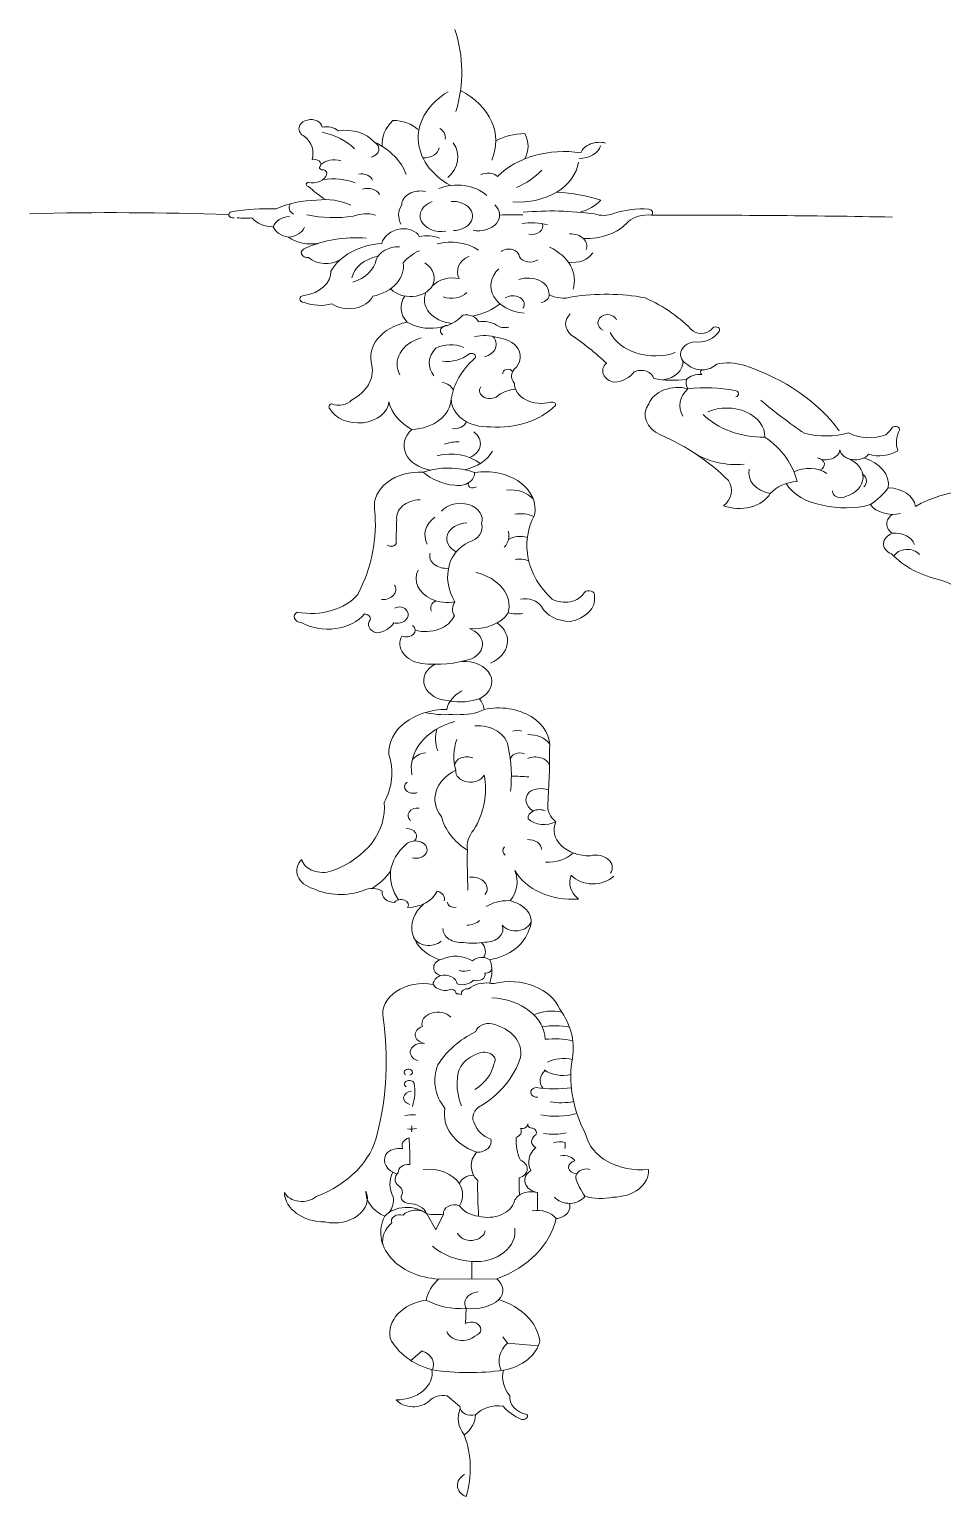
# Model space of a CAD drawing. Header units: centimetres. Extents: x 2280 to 32242, y -4577 to 2534.
# Drawn here: x 24832.15 to 24851.68, y -2764.16 to -2732.8 of the extents above; entities that cross this region are included whole.
import ezdxf

# ---------------------------------------------------------------- set-up
doc = ezdxf.new("R2010")
doc.units = ezdxf.units.CM
doc.layers.get('0').update_dxf_attribs({"lineweight": 15})
doc.layers.add('dim', color=40, linetype='Continuous', lineweight=0)

# ---------------------------------------------------------------- blocks, each defined once
blk = doc.blocks.new('OBJE_other_131')
for p, q in [((-0.3909757623622894, 0.0922910707930704), (-0.3909757623622894, 0.0980082007929182)), ((-0.4173928270496316, 0.0910944936980306), (-0.4152206046185596, 0.0859494231826405)), ((-0.4152206046185596, 0.0859494231826405), (-0.4133701407960224, 0.0910141112661401)), ((-0.4066120585945479, 0.0757396645837557), (-0.4065839132644041, 0.070136527841968)), ((-0.4145307746316175, 0.070096609659162), (-0.4006304189358669, 0.0701664330666925)), ((-0.4079431029536133, 0.0606836112431329), (-0.408135134632115, 0.0557895034544911)), ((-0.3980740052119918, 0.0494817505108026), (-0.3991578775505405, 0.0515646296038579)), ((-0.390688565008666, 0.0486925089995455), (-0.3980740052119918, 0.0494817505108026)), ((-0.4184184885862107, 0.046982236111682), (-0.4211201524069836, 0.0438226140391931)), ((-0.4124459323713772, 0.0324651391691252), (-0.4093964539646843, 0.0290521948039479))]:
    blk.add_line(p, q)
for centre, radius, start, end in [((-0.4686017459285958, 0.4589290456870482), 0.0590193457997535, 347.6260401812367, 13.55005843288656), ((-0.4009021245583087, 0.4377838367287116), 0.0190532796227415, 128.770942383173, 233.6523905117994), ((-0.4212859102228252, 0.4368308481073974), 0.0198722742071773, 341.9336839433827, 54.94205210616646), ((-0.4455255815744771, 0.4406380500933419), 0.0029378151699398, 107.922871895661, 237.3623363352104), ((-0.4455299216419208, 0.4409918509567766), 0.002601957381356, 4.353310866231567, 110.2300730653087), ((-0.4161910273423614, 0.4357947957197689), 0.0123968195551339, 142.6019473497031, 183.7450136298011), ((-0.4258020709741731, 0.436133765340373), 0.0071941432910706, 36.50112739184878, 91.89126541060456), ((-0.4420129897781929, 0.4372060731468411), 0.0040887061533051, 43.58527575997554, 103.0391579465255), ((-0.4470572885557439, 0.425217654887858), 0.0149035052189518, 37.07906015041706, 73.94458204633791), ((-0.4374005833233932, 0.4319224115421438), 0.008268999248381, 32.27447583957798, 101.5154341185925), ((-0.4172436269045875, 0.4379511537857688), 0.0037701909964272, 351.6739988280875, 49.10777823477897), ((-0.3942531097797494, 0.4273173873242256), 0.0119071017484468, 91.24900716644716, 126.96779347779), ((-0.4050694756456005, 0.4350506967531628), 0.0113509200001975, 339.4234475049354, 21.55880530215217), ((-0.4534564297048266, 0.4327183604769396), 0.0083626119459431, 346.5285670802799, 40.63238184099314), ((-0.43218183281614, 0.4341337982984105), 0.002828478560199001, 290.614797070337, 51.19087095942091), ((-0.4398617463844229, 0.4214881059554187), 0.0176030322723535, 14.70241558076995, 57.52123174630224), ((-0.4208412159061489, 0.4315820129829408), 0.0103749398605837, 320.5191676429824, 26.68236579247623), ((-0.3815864947672838, 0.4365641535659062), 0.0053430202311652, 270.7871147926538, 346.8775088232027), ((-0.3766486347094014, 0.4318429924685248), 0.0046097604749496, 71.66211973455019, 164.585373901887), ((-0.4185383583305841, 0.434927965996296), 0.0035844738413019, 265.1977742907006, 354.6119115464957), ((-0.3849820282469305, 0.4135351311779235), 0.0199166177992114, 78.7385079925519, 143.3564783426659), ((-0.4449099029754818, 0.429132735310742), 0.0016889923037428, 338.9755274417768, 104.1887953448377), ((-0.4429060149009285, 0.4280706213778815), 0.0006250586464826, 133.1314451392894, 259.1432968520895), ((-0.440005824962382, 0.4263749683963021), 0.0042358062364722, 68.72259477377422, 139.3783791256863), ((-0.3959695963802905, 0.4315167887882704), 0.0143856643594175, 264.5698070430817, 354.277762656827), ((-0.4451106360242721, 0.4265693949383421), 0.0033421334617017, 250.5074646672067, 348.754965279611), ((-0.4429091609879012, 0.4263150001740878), 0.0011474857747767, 339.7407040459136, 95.73100199762422), ((-0.4404819637827645, 0.4115971792658425), 0.0129058090737254, 64.89478987769253, 99.61318714651111), ((-0.4334743451647571, 0.4234336279756798), 0.0027042427829975, 13.70268735832657, 104.7064856395775), ((-0.4032216037709839, 0.4235160431743933), 0.002955813131066, 40.15333761488981, 125.8533017529893), ((-0.4056269295674092, 0.4377446321610563), 0.0183677268530368, 299.9935014764297, 325.9208810974409), ((-0.4459487120889527, 0.4227212794915191), 0.0007505757747595, 111.6685855939444, 253.7851766411414), ((-0.409881729506409, 0.4528399447094785), 0.0476136258581901, 220.3684765192364, 227.3851995152212), ((-0.4320470612115028, 0.4183687920750579), 0.00309426437085, 21.14500360592231, 112.4891376357319), ((-0.4105999938387109, 0.4134612315098674), 0.0091169553146822, 39.59103954020458, 119.1850823825735), ((-0.4436412512422761, 0.3973336984605804), 0.0202853680856209, 91.58015460946163, 120.2882516149629), ((-0.4421193011697059, 0.4062253566649009), 0.0115746630929292, 58.2197353306106, 100.3591315217183), ((-0.4194003520842342, 0.4162049753053634), 0.0044537476430517, 74.6426365601872, 180.0485384735962), ((-0.4144008907416965, 0.4126523578787043), 0.0050658810186712, 115.503621078064, 282.4991160135903), ((-0.4116699652094251, 0.4126255379753366), 0.0047189162352832, 272.5385817529054, 94.92912211332991), ((-0.3889188065602317, 0.3897951738236549), 0.0306800397494775, 65.73730250775608, 86.10349601149416), ((-0.3853534607966757, 0.4242078963881557), 0.0111022575315723, 291.6546944637488, 324.5284810296888), ((-0.4641389762897801, 0.4129122167553423), 0.0010440473933767, 102.9406683171173, 282.3430819859014), ((-0.4549740855529504, 0.3670591384151696), 0.0478036561120835, 88.67919375209345, 101.3388150165408), ((-0.4481838977558849, 0.4152028459958133), 0.0025758242765937, 151.1474034763347, 233.8493210634824), ((-0.4166788662879441, 0.4128409037363959), 0.0079231028213093, 154.90540685811, 201.3363674048545), ((-0.4055485809336858, 0.4129578368765373), 0.0050880131220589, 256.3481527417014, 39.60210143200887), ((-0.3878893700318373, 0.3600601064182128), 0.0542361812454115, 79.28755504492595, 97.35989326688383), ((-0.3661227393127064, 0.3978133398343268), 0.0172231004824532, 85.72958102131369, 114.4374532275306), ((-0.3651789061024334, 0.4137745458455103), 0.0012604286121497, 321.9397830673452, 74.41373960615907), ((-0.4912061145668609, -0.176937560530756), 0.590423543757865, 87.47385336507708, 92.09911559475401), ((-0.4613998734765707, 0.4247192330724452), 0.0129452702445486, 262.2468451267859, 277.7531548734048), ((-0.4545652713107228, 0.4150309458696412), 0.0059783782067817, 211.6681859897341, 270.5963786053882), ((-0.4502905913670999, 0.4080917108479383), 0.0043207213267813, 95.43070995325749, 167.1465333455016), ((-0.440089625477901, 0.4371942019540542), 0.0251707617205309, 255.2085570062938, 280.6788581143733), ((-0.4323487391401627, 0.4070507161981029), 0.0062224778900123, 68.93998517702346, 119.632840251707), ((-0.3974063351554133, 0.3714808358851691), 0.0415893008880493, 86.5565767309585, 94.21147542583654), ((-0.3926424461175709, 0.4004175901708284), 0.0100584278563976, 68.7355639891608, 104.6914610490467), ((-0.3928217732227479, 0.4093938436274233), 0.0026760806678539, 255.6856530779791, 17.34352395381497), ((-0.3798012224566669, 0.4174174998656033), 0.011995567283151, 266.9888099009366, 327.0387667580511), ((-0.3756797096440494, 0.4182824639687267), 0.0053710244684438, 246.656410832028, 296.9208392977732), ((-0.3651823334683981, 0.4072566548681417), 0.0058265824792055, 80.15905437619561, 141.4086402834829), ((-0.3512080407948701, -1.659665721257782), 2.072703859677003, 88.76677628014212, 90.35876580828587), ((-0.4500118084483806, 0.4104093274193622), 0.0047512967783101, 196.592066779805, 259.3250034635299), ((-0.4512786123025248, 0.4100506952910642), 0.0043277471354519, 275.1262131218549, 344.2502890993628), ((-0.4229002195321856, 0.4027234834343532), 0.0058160264654158, 101.4917029830278, 170.4078907088057), ((-0.4232836013761034, 0.4046365044332), 0.0038649788859038, 20.13062955619291, 101.5721572882252), ((-0.3835206950572614, 0.4030338870518916), 0.0039148589846309, 342.6521180743117, 93.1392741079868), ((-0.4456043117214239, 0.4109334064622602), 0.0074113210657445, 224.4835812168225, 285.0220319246917), ((-0.4349261685092969, 0.3828869966033062), 0.0226497724666124, 83.52591763662292, 121.6640633358627), ((-0.4273035562861053, 0.389212812907394), 0.0145408914096449, 95.25340579075316, 157.5126130371076), ((-0.4178655952904041, 0.3991588324181511), 0.0070390218282307, 64.26710811275868, 104.7246536315646), ((-0.4120242558808353, 0.3946130726148362), 0.0095955765379038, 47.32809994815796, 110.2981837892524), ((-0.446278215793203, 0.4006833244487788), 0.0015763443134268, 109.9433587873932, 276.5583840513215), ((-0.4245617838799293, 0.3970748096701427), 0.005572140646290999, 88.04666374119148, 165.4190522327778), ((-0.4132348057316811, 0.3911298854831512), 0.0120814153239857, 121.9433237637834, 148.0134786535295), ((-0.4045387281904115, 0.394646066140469), 0.0059799390344443, 122.5941105527256, 201.7437988862078), ((-0.3982558659921336, 0.3994539513252476), 0.0025470108153714, 0.0310868597771091, 136.3971721724944), ((-0.3951741437337194, 0.3919155504845269), 0.012606282044671, 347.0932830972047, 58.07172239818707), ((-0.3829327029307399, 0.4028904481840036), 0.0051501986296853, 257.3544958714245, 336.6754160977194), ((-0.4419822503401094, 0.4026017257083627), 0.0053927793250463, 220.2503607584143, 309.9692344413675), ((-0.4272680629909928, 0.3912999652472285), 0.0085827351387785, 105.3557582080591, 171.1748229948709), ((-0.4390116571812181, 0.3996506150272746), 0.0091328407792234, 292.3606770815283, 352.6204652331472), ((-0.4334098314713084, 0.3963618567084584), 0.0099963449615671, 285.3484543177381, 6.708726718675179), ((-0.4225742315204144, 0.3925345286913156), 0.0065470791532545, 337.5960335857528, 49.72532423575339), ((-0.3932082944154026, 0.4005423265931981), 0.0027266023766221, 203.4945736444094, 313.9022504590193), ((-0.4485916146681812, 0.3946242955067574), 0.0078542320886426, 280.6756368023942, 1.095087936640565), ((-0.4116934743918184, 0.3868973544110308), 0.0057601596993932, 73.86992014033324, 146.9448379983515), ((-0.3936422643701449, 0.3901938382042951), 0.0088705812085042, 142.4216846239892, 264.006864907805), ((-0.3936452676323598, 0.3876491141701067), 0.0050206979960599, 357.3570351024418, 115.6601529526945), ((-0.4217609161494814, 0.3923914245826953), 0.0057433599439203, 216.5749507873375, 335.8231944022608), ((-0.4470937712720939, 0.385797202716317), 0.0011096323660779, 92.2134441329064, 267.1848317922538), ((-0.4364311108808227, 0.3886381192094227), 0.0059823483486758, 227.0282052222266, 341.3196306162404), ((-0.4155839412806784, 0.3830706361658069), 0.0083834849632476, 153.5557810821236, 214.1620451448803), ((-0.410719407073943, 0.3856033528203935), 0.0076977499668651, 161.630357797583, 261.7304424192656), ((-0.4118772200119599, 0.3904269720856777), 0.0043396233688974, 241.4501700397115, 326.0922158104503), ((-0.3972760218701528, 0.3842256582758776), 0.0027420326073997, 332.3178174024646, 132.335353999116), ((-0.3910299303477225, 0.3871495764205068), 0.0024149394489849, 281.6588152732464, 6.372119910439489), ((-0.3852040395469283, 0.3917135560874734), 0.0054947097119496, 231.4289011773981, 292.6056047857581), ((-0.3749226941404171, 0.3481505385806583), 0.0393478292453494, 76.38661901061445, 101.9827085567802), ((-0.3856080299902742, 0.3536617226693084), 0.0383301303295179, 34.95939209767052, 58.64161504988451), ((-0.4433597130224153, 0.3917481740908556), 0.0080116403086294, 241.7784922120107, 290.8444659064213), ((-0.4105991622775338, 0.3938936971085527), 0.0140306081984598, 285.206661928164, 317.1358903073208), ((-0.4169165858857335, 0.3854614655889267), 0.0090441213380426, 231.7085869906917, 328.1022249442404), ((-0.4084784724309677, 0.377691890551354), 0.0030856031478312, 15.02641836518984, 104.2537078779004), ((-0.4043183680967953, 0.3736433698666739), 0.0049900349257232, 50.93870261146715, 103.6784738764044), ((-0.379290271446923, 0.3779159383966073), 0.0053618849600673, 143.2241191565568, 220.597096741806), ((-0.3739662603317642, 0.3782976079890039), 0.0029484700258112, 122.2553524652255, 235.1387565259049), ((-0.3747291758534545, 0.3786626770988008), 0.0022775441152597, 14.36947752156434, 110.8509250772365), ((-0.4194654734291626, 0.3670399492654003), 0.0117280548988561, 105.100982936528, 192.7773159452471), ((-0.4127448715848642, 0.3755820598030937), 0.0018045945971829, 93.30908393372063, 225.0557251539682), ((-0.3991493476861857, 0.3795415548201684), 0.0028624417218221, 224.9861380371884, 288.4350389438359), ((-0.3632433658728127, 0.3790845688911), 0.0114106798620616, 199.8586652677933, 294.8739849946682), ((-0.3522649815299006, 0.3779608640760364), 0.0030297917319347, 230.4488997934026, 336.0127903927511), ((-0.3532516686649919, 0.3778907639417232), 0.0057530658277053, 262.3347728720628, 336.6509586347962), ((-0.3487863301274181, 0.3760974886378431), 0.0009507076521413, 329.1970000192723, 138.3625554943909), ((-0.4157937928491527, 0.364874192929729), 0.0091111260962645, 111.7361094071054, 202.7314573036326), ((-0.4039573126623482, 0.3667277100400367), 0.0073703503756958, 66.19429550510753, 109.4040994186812), ((-0.4056350221430775, 0.3713191214279734), 0.0044125360047064, 291.6507041934698, 34.7843904836109), ((-0.4016768336849165, 0.3672827141643586), 0.0062271182489767, 328.0456187823308, 83.59691625576993), ((-0.4386238825692634, 0.31465295236714), 0.0814053551426372, 38.44798132222982, 47.24588496597864), ((-0.3530635069335148, 0.3681895998607664), 0.0041120662887341, 103.4368161769871, 234.9197422762534), ((-0.409027067384929, 0.3652432953745528), 0.0081759141342704, 144.5341568721033, 210.482878524819), ((-0.4121431536992407, 0.3651723521629413), 0.0059777791951507, 58.05497280634721, 126.3470790206837), ((-0.4071360197799187, 0.3673741916063735), 0.0009959342753059, 317.1423767476441, 137.1423767473717), ((-0.4128297212045585, 0.3722624012436776), 0.0065091076944764, 259.466345262365, 319.69109112245), ((-0.3875727172679944, 0.3510046543393964), 0.0245139461186787, 140.1984511377483, 173.7722031350836), ((-0.3719698626463032, 0.3628037223834427), 0.0038072617921596, 139.6036143435042, 254.7726136262485), ((-0.3623039853547283, 0.3655847949840677), 0.0056886259894559, 279.3366139309847, 5.906642654510317), ((-0.3520902579014221, 0.3673898017683752), 0.0042087216157909, 217.5548433766267, 325.6385754370417), ((-0.3457410870667004, 0.3557586964243204), 0.0096918644037077, 67.46356708769454, 107.2552910926168), ((-0.3616191140844904, 0.3206187733131755), 0.0482488078793267, 28.49852259748267, 66.04148511771655), ((-0.4424135470071122, 0.3628045603181702), 0.0116269102170255, 304.7236568086104, 8.116615879690835), ((-0.3984241249187591, 0.3620650926161379), 0.0012315801815565, 22.06388157448623, 192.5011267538682), ((-0.3932037958523621, 0.3610424057230018), 0.0043409612113362, 137.2860009212842, 213.0096178959386), ((-0.3739846891025959, 0.3655144326100379), 0.0064644598943771, 279.0321564678332, 332.0020612307047), ((-0.3665839244887429, 0.3599730388276865), 0.0030248059424143, 7.318003705580462, 124.0326619658919), ((-0.3525340942333969, 0.3577273485671373), 0.0040269586930921, 83.68316348743433, 143.2812339594753), ((-0.3515374017686002, 0.3624551777094238), 0.0009124605529071, 127.293339719633, 232.6462837093243), ((-0.4149652273597104, 0.3553780568474603), 0.0037033666378266, 18.42066174478979, 76.8695667453291), ((-0.4027032991961543, 0.3563269610933983), 0.0025037404448945, 148.6464956969058, 328.6464956967864), ((-0.3904442962113845, 0.3586775376995355), 0.0063997391207158, 179.9271381898695, 290.9648486867883), ((-0.3591302192197784, 0.3792544872880014), 0.0194138831976647, 256.7382708623684, 279.9910413379658), ((-0.3502746821963477, 0.3592456418845963), 0.0055589478266201, 170.7936865852043, 202.5600803978359), ((-0.3956089979243357, 0.3496189285961139), 0.0073335437790522, 97.67473403228435, 132.5180530581749), ((-0.3577800596340526, 0.3502862952418326), 0.007226932893595999, 70.84102609107047, 164.228939687667), ((-0.3486083444519413, 0.3516837949145398), 0.008701398235136, 141.3956167695504, 202.8860160585419), ((-0.3511133044119566, 0.3272783326932087), 0.0301421689354212, 76.65368372383705, 98.19192820160241), ((-0.3444450832148536, 0.3555055156553118), 0.0011383990321915, 295.6310634596761, 75.25788416698735), ((-0.4401178628423971, 0.3510747095203614), 0.0010475296248516, 114.155392005052, 218.1086564672215), ((-0.4341515401260831, 0.3531978853837372), 0.007333674418778, 202.1890513860372, 355.7726665425324), ((-0.4387794709773742, 0.3550251520685151), 0.0034771143176217, 239.4562826015835, 329.2686258307812), ((-0.4124442105965052, 0.3553940287907292), 0.0146514727301242, 190.7654676170816, 232.6147764146315), ((-0.4220888953900319, 0.3538738054834823), 0.0101490717357216, 274.2307749917809, 358.8152931053239), ((-0.4030767691228659, 0.3535284359541911), 0.0088662600112215, 179.1241829406422, 273.1661610073652), ((-0.4009800655160789, 0.3619011032562718), 0.0173001919784172, 264.6701474478761, 323.6648692254318), ((-0.3878853970578544, 0.3518733536981254), 0.0008707340750986, 345.1786431720179, 108.0022188272282), ((-0.3580388197249189, 0.3487297496571009), 0.0075653098910989, 152.2648388330691, 239.3427585493898), ((-0.3460577820359745, 0.3418404129320344), 0.0090690821020579, 358.4110917430219, 120.1721373866588), ((-0.243471936478142, 0.435792365612836), 0.125330586187355, 221.0617945023931, 227.8798732228148), ((-0.3373443324348513, 0.3595575948895219), 0.0179721009121804, 216.6721340729952, 271.1227256963239), ((-0.4150815065352268, 0.3385895348671783), 0.0081133103730739, 140.4802733803973, 256.7868182502682), ((-0.4112984825142144, 0.3472037774277831), 0.0031236248444677, 263.4621408267204, 344.2883098109515), ((-0.3155692212979717, 0.3491738672009817), 0.0100595635618188, 317.7377822971544, 334.3038119955781), ((-0.3058172571512629, 0.3440823428686373), 0.0010023769663659, 348.3590172039261, 133.2830247020058), ((-0.2946539956573178, 0.3399337085871457), 0.0109195637491747, 158.8135426603513, 194.4484291817948), ((-0.41018574378171, 0.339306951405253), 0.0052433229774217, 300.7610025498753, 45.38944853523548), ((-0.3896415526631521, 0.2952830065877887), 0.054525653160118, 36.26140093337247, 59.41298418434886), ((-0.3544204261251763, 0.3229455176393162), 0.025520988939496, 9.844994032025458, 46.92945881994074), ((-0.3225336404365632, 0.357277576999205), 0.015287336186271, 250.9252704997165, 291.2764738633949), ((-0.3120512135398625, 0.3498842560018882), 0.0084442827681301, 234.2369345774811, 297.7119817480417), ((-0.4105397380446711, 0.3340621635565736), 0.0057953920139615, 84.64274369792572, 120.6447389781032), ((-0.4116368732274565, 0.3408066211884321), 0.0103469850881084, 286.5314633308141, 337.4501325883827), ((-0.34388091106486, 0.3479621570085301), 0.0152546452795767, 228.3976518870166, 277.2860673332941), ((-0.3224639749854151, 0.3377310853040219), 0.003418476915807, 235.1692101943561, 355.8944681933281), ((-0.3153771111146921, 0.3380221810335841), 0.0037159953358468, 188.2908118529215, 328.8587103778837), ((-0.3096546816759378, 0.3425770449289158), 0.0069575602582566, 248.5710145331412, 309.5098941793054), ((-0.4119833604690728, 0.3265458899846867), 0.0093923786476947, 42.16460611733432, 110.5285511012657), ((-0.3248982707404027, 0.3328260173205912), 0.0021536258218841, 300.1411186263797, 77.07218158923256), ((-0.3202917429560504, 0.3287386194254736), 0.0067934828703315, 292.7253203278107, 63.44715395624808), ((-0.3167204795183787, 0.3262890417909041), 0.0092962393724157, 353.8868792257114, 68.45948177613133), ((-0.4193820562082253, 0.319183550478781), 0.0108795083821541, 85.76246408645855, 186.0423231986146), ((-0.4124910414999942, 0.3172138308984061), 0.0141912703297321, 64.18816877304513, 115.3998952726537), ((-0.4094317496576963, 0.3376261756982592), 0.0118873118339928, 219.6976577262669, 262.2672521857045), ((-0.4103323142065973, 0.3298101860743145), 0.0040243775128521, 259.9988730529213, 2.549811961645237), ((-0.4038364356760014, 0.3182735824611547), 0.0119743160445437, 350.3890679683518, 101.930962084025), ((-0.3340196732634702, 0.3300022000369344), 0.0067966675904407, 169.7440666806663, 256.0481031853404), ((-0.3263748340173406, 0.3251285137961406), 0.0063711220659, 48.22030766545374, 124.7037242303704), ((-0.3160273745061759, 0.3274950011028928), 0.0033231832583966, 324.4766571529565, 42.35408519667045), ((-0.4067440721829629, 0.3261377944952244), 0.0011362698159319, 145.2400660330331, 317.9478459527881), ((-0.3524522161291432, 0.3243335923975624), 0.007493634299929, 318.9025114713977, 25.27669871896272), ((-0.3282619645750557, 0.3184810278768978), 0.008886115067614, 96.54776301963223, 146.341763662716), ((-0.3205826614800856, 0.3319382253796714), 0.0125169286664289, 205.3011511550172, 258.0334226473535), ((-0.3976981569717692, 0.318053987753947), 0.0063722871221959, 31.74821403870071, 99.20390475641904), ((-0.343149325322759, 0.3267527911975794), 0.0082045533731448, 243.5398472994726, 335.9261783915331), ((-0.3188168894128949, 0.3240812713222793), 0.0019772544535724, 174.9599897744334, 305.5485797124244), ((-0.3279148738872527, 0.3370181335094198), 0.0235592652696676, 313.3402705897895, 330.169942406354), ((-0.3075720776957531, 0.3186717687332189), 0.006627980554159001, 5.999371998109488, 89.17895536816302), ((-0.2855746968268522, 0.2996846194629313), 0.0249926728227684, 66.84666806132628, 128.054351934719), ((-0.4191324518553249, 0.3153595628017238), 0.0058064576812736, 91.91716963758377, 186.0686009455889), ((-0.4097275486847475, 0.3148141922278471), 0.0052377678000716, 345.8017922637758, 148.6649435109821), ((-0.3177353911809994, 0.3362228795262947), 0.0174025312614643, 251.7753030387869, 290.1329317688929), ((-0.3063887308082307, 0.3229279254398318), 0.0061613097184178, 209.6095622941676, 287.0989804373639), ((-0.4928656959567783, 0.3131832337339851), 0.0628523732422714, 338.9631646380661, 4.430294010583744), ((-0.4098808493577087, 0.3097595072664736), 0.0082871124992025, 135.8310807894184, 200.5647753370932), ((-0.3952578009450807, 0.3112293618229161), 0.005520004655777, 56.30601920959271, 105.4065704252778), ((-0.3660195290548253, 0.306509308086179), 0.0277832888629661, 159.4225674063872, 218.4959880820732), ((-0.3038544407643839, 0.3136924647084214), 0.0039840971972342, 129.5017256489487, 229.7018146189186), ((-0.2638021375095161, 0.3090418108005669), 0.1612051744963861, 177.9722888612621, 180.5771298799892), ((-0.4078900655956007, 0.3086547356733844), 0.0050741462369162, 93.31950278252657, 236.9772949575827), ((-0.4097454428702049, 0.3123364297244247), 0.0052334672661476, 292.9318745451395, 13.17741431000033), ((-0.4049148131081831, 0.3096444863682149), 0.006830986839148001, 326.6993025008518, 12.67522710544896), ((-0.3953974529657114, 0.3050594295068518), 0.0043733107056151, 66.92463129979787, 129.754441015304), ((-0.3049008786190364, 0.3072784281430743), 0.0037061209182545, 114.3885296476774, 241.8322404881377), ((-0.3057554863986224, 0.3060126981549764), 0.0046900741224569, 13.10287744892646, 98.2838298759937), ((-0.4262693285840009, 0.30741804809866), 0.0012701945792083, 224.8927586315086, 1.126878699436086), ((-0.4008261813389397, 0.2980521650413503), 0.011700893238019, 126.0151325604603, 168.2722944125104), ((-0.3029041235466289, 0.3021116105116939), 0.0033793503425191, 31.55968803449053, 160.2493747136106), ((-0.41302618334479, 0.3030417216411585), 0.0039634701591499, 166.2282299947957, 277.2577027117169), ((-0.3953876090913928, 0.2988514999575886), 0.0032852435295689, 51.25591206917021, 111.0992748473512), ((-0.2886663656243688, 0.3168490221164818), 0.0220960045896349, 215.520965801184, 253.7474614851735), ((-0.4123733879258879, 0.2958010290430692), 0.007866056352915, 160.058963279306, 237.5911102336889), ((-0.3937941044435722, 0.2963504529891131), 0.0189335457063226, 167.5555535858743, 205.027722184585), ((-0.4093058563435708, 0.2869884712637986), 0.0112822833050263, 348.648183054292, 72.75426932437284), ((-0.3173141812266787, 0.2531162529530263), 0.04808900629068401, 41.53266525086045, 62.1519012420584), ((-0.4284101917625857, 0.2922677657630817), 0.0033133581311667, 268.7329838125147, 25.00399056711688), ((-0.384769290302052, 0.2933569132148906), 0.005110972009083, 234.1284270705238, 336.6793653607223), ((-0.3789429237038898, 0.2906071970650885), 0.0013458143878797, 348.4778738477008, 147.3335518768499), ((-0.445272377368184, 0.2975068874641477), 0.0130367019848119, 255.4279963049571, 328.117827527044), ((-0.4138486450693596, 0.2862400984678428), 0.0029083235820306, 125.5079086034343, 199.5524250375158), ((-0.4128657777233224, 0.2949684625689963), 0.0068993338240018, 237.3376302231401, 286.1228251321791), ((-0.4062552932425994, 0.2859253915019932), 0.0052793529298967, 152.7766133855165, 203.8850559021346), ((-0.3941908114625343, 0.2849991591153991), 0.004325541286574999, 24.84780849037935, 105.3862051196388), ((-0.3851534756104962, 0.2894564367628501), 0.0075807219782561, 283.0093875616229, 6.680902020821628), ((-0.4475422959914526, 0.2833642379671908), 0.0018294286095048, 123.5127848031029, 266.374909390571), ((-0.4413641438839611, 0.2897684393511246), 0.0103607238908379, 232.5932539476563, 328.3943332626719), ((-0.4326910349581478, 0.2828046604064271), 0.0015414331651654, 347.9771378608622, 84.38341040249146), ((-0.4248469971023264, 0.2841045055806399), 0.0027220544011036, 254.2339831267208, 26.92147558377891), ((-0.4242274527928832, 0.2846908827151994), 0.0019195147334082, 19.66909839497948, 127.7652650216344), ((-0.4064062879634521, 0.2887071655304216), 0.009062961325608, 263.1245157599799, 334.2355517015779), ((-0.3961011732689219, 0.2914567197011031), 0.0070239092185588, 252.2347933448517, 281.1635128428206), ((-0.3834068268774108, 0.289399028596736), 0.0073288508612692, 200.6304155431787, 269.6861345868428), ((-0.4287475710277732, 0.2809615145420018), 0.0028722819597831, 148.0003587098553, 249.2980411958856), ((-0.4303904890578325, 0.2834128435103514), 0.005176334027807999, 276.9633152729899, 338.1324756096102), ((-0.4226047814802763, 0.2791019813459974), 0.0021569802696341, 241.5218395885504, 45.69699208804997), ((-0.4180707680702677, 0.2860529946730754), 0.0073462148637, 251.1208869942685, 342.0399791747736), ((-0.4066286369739317, 0.2756642882402581), 0.0082589442451388, 300.7478015108132, 45.50057232579336), ((-0.4175676115972659, 0.2747962227956765), 0.0065268185583359, 158.3330152907379, 258.2181624239805), ((-0.4100029644966567, 0.2746659927609885), 0.0056342291096852, 302.6132012340498, 63.52556207435246), ((-0.4156531556545153, 0.2906136869002033), 0.0224429241758012, 261.6810006093663, 292.7719212758452), ((-0.4118905593480969, 0.2628898173493041), 0.0064842513075871, 125.4693160821982, 266.4152039737189), ((-0.4086472961171881, 0.2625670572749849), 0.0065434500009163, 304.7118576648002, 96.23219908394094), ((-0.4040187877471072, 0.2523760287646776), 0.0089304115545264, 126.0816402819693, 171.8283237730276), ((-0.4096145844687528, 0.2664396880513519), 0.0103739624166188, 255.0204228803211, 296.8994614963063), ((-0.4117143752322598, 0.252922307489916), 0.0078067830019171, 5.344114855010861, 32.28785348030058), ((-0.4128534102754602, 0.2398167758379785), 0.0138286192422928, 90.02119344566763, 183.1304717879811), ((-0.4131297237808359, 0.2711574469813451), 0.0192236246638296, 255.905648414313, 277.8092922338129), ((-0.4091811943112221, 0.2612291083778138), 0.0092144428667966, 261.6602382025229, 304.655196798647), ((-0.4004844257090121, 0.2419184975952324), 0.0122297112884923, 354.6162977322059, 106.4202482340078), ((-0.4052336695313038, 0.2347274229497793), 0.0160783463558788, 110.6868827696551, 187.9736178507881), ((-0.3998550676463764, 0.2443135105455313), 0.0156777686872445, 168.9831970794015, 194.8273188217923), ((-0.4055044937367781, 0.2410569464714138), 0.00733127056324, 3.969504528803243, 95.27385325051385), ((-0.3959942803849046, 0.2446796665312749), 0.0022942069340744, 62.73855525789759, 117.2614447422305), ((-0.3933279077114539, 0.2397564356881487), 0.0058190550707574, 29.75971397569633, 91.4834274959473), ((-0.3896753605551639, 0.2385062788124634), 0.0214911101685122, 165.2574328509516, 192.0447841544119), ((-0.4512008760144899, 0.2330688402847915), 0.0252606273746989, 337.9200426076423, 13.72352239818447), ((-0.4173108900207695, 0.2355987610546282), 0.0040957822414587, 97.2468902611542, 159.4048417730595), ((-0.4080565820334511, 0.2354921375511118), 0.0029070125076222, 59.74114726795768, 178.7545751372815), ((-0.4539746664072072, 0.2321340217665908), 0.0565753628639806, 355.1203991539604, 9.595309513897375), ((-0.3953645442559932, 0.2373704411971785), 0.0022993726892433, 61.77239607811995, 175.8477760263937), ((-0.6621267176630818, 0.2377303418545231), 0.2738349369448281, 356.9179513455954, 0.6362334533585186), ((-0.3916745477736789, 0.234855126062023), 0.0035158663497172, 16.20282339693281, 120.870758218412), ((-0.4045966505392674, 0.2248040433859294), 0.011051375190251, 123.4815131328056, 210.7735013396942), ((-0.4071864456328301, 0.2337444872423258), 0.0035178251251148, 175.4819717142566, 339.2701785507055), ((-0.4355690352226905, 0.227894928594554), 0.0320055995119973, 335.8819952276199, 8.271374481789938), ((-0.3968024225872279, 0.1965229503662062), 0.0356160732417074, 84.2370903790401, 90.96025073961813), ((-0.4208229543234342, 0.2286887310944058), 0.002095824053311, 135.7266801263385, 297.3188470701025), ((-0.390318902346288, 0.2241069847706396), 0.0040823857698979, 63.12954418341096, 133.685905736654), ((-0.3893367228338534, 0.2245504455042834), 0.004554981027537, 146.5813985535249, 231.9355496739089), ((-0.4504694562506632, 0.2218210524226035), 0.0227442013119567, 296.6991557264897, 4.418701222266979), ((-0.419644936567546, 0.2194196181449246), 0.0024283194168436, 84.2021073169429, 221.7008712685501), ((-0.3906785468526127, 0.2186908740335654), 0.0027053416514216, 58.91220854714744, 184.8297573787977), ((-0.3814630215649835, 0.2224613959572392), 0.0072454416756636, 175.678635945748, 222.8925627880638), ((-0.3953197356745384, 0.2226396036765136), 0.0190938718010522, 190.5316354452243, 228.8632596606495), ((-0.3896002895361919, 0.2213398856550422), 0.0047454122619795, 217.3170637123453, 306.5954601259526), ((-0.3788017148391739, 0.2149454610995314), 0.0083781424063818, 162.0322679456375, 272.3022730749312), ((-0.422485293796628, 0.2127664340840421), 0.0024876859165527, 321.9687855934338, 90.99053797096552), ((-0.3976610521096509, 0.2093407911567864), 0.010276819668673, 147.801168448381, 186.0412525432039), ((-0.4202989192654817, 0.2084443634781482), 0.0027986424630673, 253.825267841956, 141.9564004691568), ((-0.3932874804489215, 0.2086161609894377), 0.0031111009531971, 359.077889373836, 93.90356217656345), ((-0.4103216695517754, 0.1998416554189298), 0.0159699487165557, 139.708455320382, 174.0891046764256), ((-0.1150052522004688, 0.2057648289616184), 0.2928861679853223, 179.5120309647471, 182.0195774848896), ((-0.3973622306212797, 0.2081642274851085), 0.0020345455106324, 142.737027018326, 224.42383913352), ((-0.38853162993118, 0.2117744162055266), 0.0073041059394432, 264.9059932484045, 324.0571366535808), ((-0.4424225577429357, 0.2015753942134733), 0.0061948150052599, 144.237251161822, 248.8217961671399), ((-0.4424033983517651, 0.2061677317503995), 0.0051386519338408, 190.9023242375216, 294.7708466824031), ((-0.3772162951393507, 0.2027886862477712), 0.003986083652658, 333.5496064178487, 108.2584847722386), ((-0.442928187129322, 0.2101434941724145), 0.0188296406061243, 310.845758799309, 332.6279980745558), ((-0.408213811386152, 0.2003734169609971), 0.0180272804399992, 176.4607964035738, 206.8648244958633), ((-0.4086612183955145, 0.1982048385576178), 0.0126803347848963, 330.5805695044805, 16.28315208363684), ((-0.3827663087439175, 0.2073894727667749), 0.0148329078304722, 202.3034531443706, 275.715138692683), ((-0.3756586154896541, 0.1979336664785897), 0.0077349418234737, 162.4489527913217, 223.2858177763896), ((-0.3778788359289554, 0.2037187532411682), 0.006204085293908, 213.8140925032045, 323.3712539846294), ((-0.4068302945628238, 0.1959082217554479), 0.0037086551446307, 329.2732241713963, 97.7880280155337), ((-0.4382217894655143, 0.2060053660906941), 0.0120676542844043, 237.7539700195684, 297.180022738374), ((-0.4306131321217032, 0.1920921923664158), 0.0038071877403348, 50.23585686707729, 123.4093151352512), ((-0.4251371504916599, 0.1944595173014978), 0.0030917854057205, 169.5797869221993, 267.2982944449611), ((-0.42254961129138, 0.1976424270179666), 0.007917154649639, 272.9942861879905, 340.9951845386712), ((-0.4159441505305478, 0.1925799052243301), 0.0026356189620114, 347.255190944253, 70.49188946049301), ((-0.4237094666750693, 0.1905536248863706), 0.0017731396555516, 332.5437488095584, 152.5437488095032), ((-0.4096656908706189, 0.1834044924940104), 0.0114566875999626, 138.4839224679577, 245.7895806775876), ((-0.4110483534248452, 0.1913682113818594), 0.0015166175414651, 175.0926073595289, 288.9513656375317), ((-0.398011967059317, 0.1838088248796726), 0.0082604141277405, 89.78251531077535, 130.1555671673317), ((-0.3994951742504366, 0.1853646297712541), 0.0068734915203, 338.2821083333941, 77.27050866946263), ((-0.4093075208524974, 0.1828680448783688), 0.0043604044041199, 178.0563947808235, 276.7582343209439), ((-0.4079539413552972, 0.1878381801913819), 0.0037230821781318, 269.4658782189007, 324.5610878285937), ((-0.4035689496485412, 0.1828724663377442), 0.004237646167394, 269.1606585883746, 18.02944679331045), ((-0.4055954218088585, 0.1853522017624874), 0.0127397885142476, 284.1465601463837, 348.5407886812267), ((-0.3963036251554767, 0.1860815563751778), 0.0037510910118193, 210.3882330871368, 348.9815651712553), ((-0.417036957836366, 0.1813851803233615), 0.0038139525559248, 195.871124744471, 319.7777029142929), ((-0.4064695499100807, 0.1922112527622971), 0.0138695491887, 260.3504289900103, 281.80952102812), ((-0.408094008501255, 0.1757478412636526), 0.004569758426896, 333.6463133191059, 36.89205162833788), ((-0.4130036506398687, 0.1704235577224409), 0.0028741964191718, 107.4946713528337, 243.5644007100794), ((-0.4106125199760927, 0.168023408314924), 0.0060852344156464, 48.88337155151557, 122.3390396176754), ((-0.4043731281084474, 0.1709736534630717), 0.0027709700410904, 46.95608354600378, 143.8601279323377), ((-0.415923675424409, 0.169220157207245), 0.0139628959756266, 344.2989749840032, 15.70102501599689), ((-0.4085639352243402, 0.1733807019572176), 0.0040666966187894, 252.051939716941, 291.2671473203054), ((-0.4054674167375024, 0.1680995145212417), 0.0018686947570693, 242.1746176223162, 16.36133485818492), ((-0.403578913271307, 0.1702048008542635), 0.0015817707220341, 266.5392638405729, 8.208974120925289), ((-0.4181986155054621, 0.1554691374347985), 0.0098306330372255, 76.96168533737672, 187.3110819904628), ((-0.4124596250986736, 0.1647784338837627), 0.0035720305880093, 120.6984849984243, 175.5509238572431), ((-0.4131222885378732, 0.1662304598789731), 0.0031276779090731, 202.0648998180785, 300.7117692456308), ((-0.4132917801010883, 0.1649827702725488), 0.0030337085718306, 3.87592090813685, 109.0751176164415), ((-0.4090631329212428, 0.1681892540065171), 0.00323311216878, 248.1770272626214, 327.3903508883448), ((-0.4034085861665239, 0.1602397034309157), 0.0052837665941002, 79.89767587071712, 139.9675187489547), ((-0.4017293237342525, 0.1686926103653518), 0.0033370010236676, 256.968408378955, 275.2430006121222), ((-0.3976235431600683, 0.1535521573872288), 0.0124136091382559, 16.73794187342206, 107.8293959480269), ((-0.4120508844083697, 0.1620871382361122), 0.0015464960503357, 356.4710634809128, 70.11708215824535), ((-0.410192342753415, 0.1596037989144887), 0.0024088304328779, 65.6437883614539, 97.51349622270729), ((-0.4076830538811861, 0.1621081295857704), 0.0015472174623718, 81.4962397529342, 191.5537839972843), ((-0.4029301534443011, 0.1470707772187705), 0.013739219291983, 1.372324749059775, 86.03666889096097), ((-0.414848684372491, 0.1523017713999523), 0.0037887256762394, 35.37827111016179, 193.1383506327984), ((-0.3876097892488223, 0.1486480501630041), 0.0078661696621453, 72.3256272869946, 122.9604325824688), ((-0.4087908701320712, 0.1444541376734872), 0.026308547096546, 350.6516020397713, 28.79710370533182), ((-0.5524962117342302, 0.139973746010702), 0.125358803455688, 349.3330238228061, 6.524547024966233), ((-0.4173989172735986, 0.1488166320325596), 0.0028606226180042, 113.4704888656768, 256.7591719625322), ((-0.4026589694315972, 0.1493210300600208), 0.003136087785078, 75.04458009228834, 170.7033320351391), ((-0.4047897718727101, 0.1429965619813421), 0.0098054966006065, 351.2029300539548, 72.5517346926354), ((-0.3866946067818129, 0.1389251021528065), 0.0128803445213308, 75.22694306732306, 104.3715298106015), ((-0.392186915066573, 0.1292132493669399), 0.0246782455637899, 123.3500984536882, 156.3723522887348), ((-0.3868877321612226, 0.1312761978981133), 0.0162878449097376, 74.75506135930537, 98.14322688189918), ((-0.4185215982276246, 0.1431611761586121), 0.002908690824673, 80.7515875262205, 247.3347767883026), ((-0.4014338289278932, 0.1349359607717375), 0.0087196436889059, 112.8734731254235, 181.2090743512696), ((-0.4230266751282873, 0.1477686654672515), 0.0286226220135609, 308.7571957416593, 347.3427982044249), ((-0.4037265775978037, 0.1406237870384612), 0.0025897609733921, 331.8956059538597, 115.0506397037224), ((-0.3848558757245756, 0.1347554734763053), 0.006472358748833, 70.80515320427999, 125.5170919550217), ((-0.4218777067990279, 0.1366920266815794), 0.0009943815537708, 292.3587639018994, 226.0914606094463), ((-0.3978424575883828, 0.1340278931638126), 0.0176975343126621, 163.3317480616832, 210.2784747096586), ((-0.4149498086021229, 0.1414177207842893), 0.0136569422049116, 311.2223412399402, 351.5200153381957), ((-0.3854372966335653, 0.1340824346805202), 0.0049542317874623, 138.8756181510889, 209.5556053528613), ((-0.385007746887622, 0.1420461326445983), 0.0062815641014518, 225.9528040177582, 288.2505991475037), ((-0.332426042218406, 0.135558396539148), 0.0506171771073136, 174.760575363027, 201.8669180547844), ((-0.4216138213378765, 0.1329211211081338), 0.0011671429338942, 7.632128660078902, 230.4423707266605), ((-0.3865497335045031, 0.1329688329956933), 0.0236690606468731, 175.6794612672283, 197.3417888159447), ((-0.4208044561297136, 0.1284291981896763), 0.0022066198265423, 97.87871711390636, 251.4844077472767), ((-0.4398321868584655, 0.1304798409788128), 0.0195483477614217, 345.8230270585299, 7.632227905875925), ((-0.391050422961851, 0.1303330253836642), 0.0015873387378138, 100.041050360099, 275.6788850287613), ((-0.3868563825993465, 0.1543664433058792), 0.0229108396240713, 258.7471552041466, 279.9353121673878), ((-0.3853882363441249, 0.1380252330432816), 0.0110584603710287, 256.5001131293631, 285.7914677225084), ((-0.4208264327811924, 0.1158728850780117), 0.0071098135806552, 84.46163699413944, 105.0609304616054), ((-0.3995106437960409, 0.1232889733130366), 0.0137356846114698, 172.4036444691997, 243.8648960453603), ((-0.4018184210162245, 0.1221760180568843), 0.0046403610474836, 135.151227282704, 207.009127293936), ((-0.3865996879064491, 0.1365291997287239), 0.013924462767827, 254.9600205414102, 291.0662289906897), ((-0.4270376709889861, 0.1183959876424833), 0.0060456586372949, 351.9273696123831, 9.783639479404306), ((-0.3989254224495027, 0.1216462481848799), 0.0072021548054199, 192.6527238773927, 243.4121299279346), ((-0.3948433301625485, 0.1201664494885422), 0.0015673178856563, 262.0456900795368, 359.7394308665535), ((-0.3922900506048984, 0.1198313036790934), 0.001039109325157, 161.5984839707607, 281.2905928804129), ((-0.4566076550096291, 0.1210824743860908), 0.0276424977635274, 297.5638891305779, 351.0242743201952), ((-0.4210972373314453, 0.1223851793676535), 0.0040036866420839, 256.0736612949875, 286.9379762646736), ((-0.3744505816482621, 0.1150684238795591), 0.0216516486193609, 178.1650665179624, 197.8478239172637), ((-0.3970008067226808, 0.1177030119951783), 0.0021438650345983, 295.1074552095142, 25.15233293775269), ((-0.3899081015830329, 0.1145228372489979), 0.0024900532776687, 132.3919190612812, 233.3354925569782), ((-0.392920403136558, 0.1173660965158648), 0.0016693504475518, 323.0176544795933, 60.03489084380305), ((-0.387256379877818, 0.1283668535912501), 0.0115534131460862, 258.648937423731, 285.5142210072821), ((-0.3662238724435503, 0.1187527033726121), 0.0133355228256353, 188.8288355893867, 277.6938093558268), ((-0.4239518084769446, 0.1085523271692933), 0.0036306169372487, 77.14916919538157, 153.1064638317184), ((-0.4206701721952383, 0.1130819516532479), 0.0026648360452988, 111.7629767463169, 201.8072092989285), ((-0.5395149459500014, 0.108998360522851), 0.1180390808448964, 359.0188872597355, 3.1851108668779), ((-0.4054728487720428, 0.1143812163812162), 0.003424698347562, 268.5239516203499, 13.93103619010522), ((-0.3857111816015496, 0.1078565935278982), 0.0073555309435336, 140.5992641699847, 201.6715705055769), ((-0.3855675611242417, 0.1111005909681324), 0.0033382589452602, 68.81544035503343, 119.0712111019192), ((-0.4045973421066715, 0.1138221243886777), 0.020239918251518, 355.5191800214469, 1.107291851998375), ((-0.4226331192152957, 0.1083952152768438), 0.0048990577614016, 158.4515594211532, 247.0816314180309), ((-0.3987608667236149, 0.1066165758227031), 0.0080676929995746, 147.4468476152362, 216.4791991132797), ((-0.3846170229857932, 0.1072130147261459), 0.0027535591727193, 22.57667453518195, 107.3753429824643), ((-0.4217866922372, 0.1045543700862024), 0.0024405446714595, 83.09237196846784, 185.1029396592525), ((-0.4169077274132702, 0.0974238257366197), 0.0080346981447567, 24.36908865528361, 100.1243370188057), ((-0.3965437734221082, 0.1056638152309351), 0.0031410212681089, 292.2340199764644, 61.81524671264863), ((-0.3813798985071273, 0.1062307401124245), 0.0021544542911979, 108.8076758827635, 263.7068786836738), ((-0.3792541341961125, 0.103088095947633), 0.0025653527469365, 72.68777153301609, 188.4734200838113), ((-0.3729039644056383, 0.1050632598558544), 0.0084786981229069, 269.8482060453383, 3.204587262848744), ((-0.4150950708220461, 0.100672965660755), 0.011109928031066, 160.1069746687186, 201.5774506862361), ((-0.4218001068697807, 0.1022748645850138), 0.0031776904738967, 139.5311643241742, 220.4688356759925), ((-0.4062135999564569, 0.1001583842971172), 0.0034248523178076, 90.3841854433118, 170.2386995020066), ((-0.2301321575382548, 0.0998382209964075), 0.1751269357619858, 179.3515860448083, 183.0988816565776), ((-0.3289629302224693, 0.1013336614105312), 0.0664075518134157, 178.7724320011036, 183.5443355311714), ((-0.3899085507509671, 0.1019823625376451), 0.0041149607770391, 129.8764601566002, 254.9685530230348), ((-0.3602314584734854, 0.1073898483027853), 0.0220620683055848, 192.2464928309549, 208.4865062031925), ((-0.439541294432564, 0.0960441815286496), 0.0079357340405899, 254.1865323931625, 17.3687691046448), ((-0.4227696242350282, 0.0982113803764063), 0.0091999934035565, 178.7432442656079, 239.4240415758936), ((-0.4260287473130593, 0.0980847115893068), 0.002794206437628, 340.6738652510037, 49.5945419945204), ((-0.4176251024998311, 0.0972432664017808), 0.008763647871019001, 336.4908441971327, 23.50915580286211), ((-0.3924783583075195, 0.0941640099950967), 0.0041274201948212, 68.65074169954376, 165.5417961079436), ((-0.4472399353299693, 0.09952455373342801), 0.0045172230462072, 201.5890393036131, 319.2773693130577), ((-0.4417250038095184, 0.0981276362032825), 0.0097188757165432, 181.5635103634995, 270.1248094629451), ((-0.4335518718549383, 0.0955114005092103), 0.0081963495457969, 330.9757689756444, 7.541990905676244), ((-0.4214782875870193, 0.0964587755077918), 0.0020381278676098, 159.8764677383722, 262.6017945004809), ((-0.4028180956178602, 0.0964584925920123), 0.0064677422678643, 250.2560631242916, 348.7302927681144), ((-0.3833298616006143, 0.0986913936811667), 0.0041318423431567, 210.6567786359376, 333.8022338577777), ((-0.3758440091605624, 0.1069207120075082), 0.0107400033927101, 249.4018767543937, 285.762808830488), ((-0.4221099100259102, 0.08679894298974), 0.0063798611029234, 42.32215548207084, 146.818514933415), ((-0.4200552029605295, 0.0886882754345755), 0.0035886114058713, 42.10683567262718, 146.9025076824735), ((-0.4218230778654014, 0.0898697225556238), 0.0045686343734229, 16.14179940794226, 88.96716190739215), ((-0.4107517146871009, 0.0913739942280638), 0.0026430420038596, 63.89836981296277, 187.8258416362161), ((-0.4041190376636155, 0.096373992693432), 0.0060677506968026, 205.6494138074079, 261.6231306549873), ((-0.3909757623622894, 0.0871785309482328), 0.0051125398448432, 28.87606234884657, 103.9811092967786), ((-0.3870772161404574, 0.0934988590324666), 0.0038945775399077, 278.5398334870397, 15.80421639914715), ((-0.4133814585843052, 0.08506109777267899), 0.0150085586208746, 159.6084176580819, 265.6081399748149), ((-0.4191181036862281, 0.0823292372335316), 0.0088255611160915, 138.6686743296236, 188.0176692628545), ((-0.4238405575317139, 0.0887962385831857), 0.0020088538750298, 67.1826831358985, 198.5321917526279), ((-0.4151641608123373, 0.1019303753574518), 0.0110626999204628, 258.3777971650917, 279.3327786504767), ((-0.4126366213477196, 0.0937417523471219), 0.0264564656658554, 296.9883784002064, 351.0973670725166), ((-0.4068491592446878, 0.0859604421626031), 0.0033910720878767, 198.1464565854856, 354.3721898448496), ((-0.4059247691784308, 0.0853195531028506), 0.0096045109599505, 265.8964627691475, 7.133003237530219), ((-0.4049787223499434, 0.0903608523099303), 0.0147121350528018, 221.337494490261, 263.6259021223441), ((-0.4046104267414614, 0.0665025950408714), 0.0054096368835659, 326.2781982627553, 42.63144442329542), ((-0.4033373233283867, 0.0611083619458872), 0.0143555546403862, 141.2358272106691, 171.1585702283198), ((-0.4152766772929298, 0.0526226078105655), 0.010925480722249, 101.8610985980092, 188.7080627881784), ((-0.4094056736393408, 0.0741116270294765), 0.0135074320641991, 233.0655720461257, 276.2161146014569), ((-0.4045715959294069, 0.0622841213874208), 0.0037321163347707, 98.1531122534268, 205.3944653376003), ((-0.4064671646351653, 0.0688787160084605), 0.0083269523857498, 259.7904769466397, 319.7581444906167), ((-0.4065891764138501, 0.0484805612363856), 0.0163563923012303, 6.312993660125326, 66.66765509858803), ((-0.4067496563855671, 0.0539075854773263), 0.0023369136150962, 293.1647270343865, 126.3607024247369), ((-0.4088311182062041, 0.0541621301940247), 0.0038443646516604, 194.5161809964308, 321.3116446590422), ((-0.4100022916706388, 0.056825060128661), 0.0171076132660939, 200.0193217182066, 249.5563952204029), ((-0.3908674652133214, 0.0437636298461689), 0.0091995175247232, 141.5693113338018, 198.8262900114033), ((-0.4017676560429422, 0.0520159684972108), 0.0115668336712505, 284.0455069975682, 351.363865303861), ((-0.4208725979737277, 0.0424390798082426), 0.0051636152144897, 341.4333470296385, 61.62309426301827), ((-0.4246563996696821, 0.0397479941488231), 0.0086276190690969, 270.3076692947599, 7.273998549163213), ((-0.4074691007038071, 0.0832366991935354), 0.043286247565387, 258.6637486381551, 281.3362513480407), ((-0.388044474788073, 0.0385080374618261), 0.0111529796408656, 168.1676299379514, 212.2715020275137), ((-0.4133878704297475, 0.0284926237705201), 0.004082661619335, 76.66073174074077, 144.165997587058), ((-0.3919338408494487, 0.0319218699301147), 0.0055766260212339, 173.5005756212578, 255.8212428693241), ((-0.4205718594445959, 0.033732540538028), 0.0048093541752089, 212.896066103876, 323.662048037924), ((-0.4166977516937126, 0.0308827727023703), 1.5e-15, 313.8891472529185, 116.565051177078), ((-0.3989469295059184, 0.0252905481382316), 0.0108431697689885, 163.3646113222693, 209.8481046557938), ((-0.4066471588793747, 0.0289723854215234), 0.0027504532360378, 178.3372257884437, 291.0397300334084), ((-0.4002212937838637, 0.0227602543358296), 0.0065469587064539, 79.85114487154857, 146.1683842834028), ((-0.3887854568330902, 0.0353624344643033), 0.0119850272179309, 210.9158710771313, 240.5773052617119), ((-0.4149352984571195, 0.0264279252383123), 0.0092756217628873, 315.2162962505881, 359.8602444783851), ((-0.3943682660393893, 0.0260485613511878), 0.001165870456026, 254.8436679999458, 23.58994400245656), ((-0.447691816521205, 0.0090106129990291), 0.0408177393492215, 347.2467810128847, 15.46387423129336), ((-0.4056201096008218, 0.0037014267034314), 0.0043373304769425, 127.1472574908054, 238.5821250281303)]:
    blk.add_arc(centre, radius, start, end)

msp = doc.modelspace()

# ---------------------------------------------------------------- block references
at = {"layer": 'dim', "xscale": 89.46255499732797, "yscale": 66.33854922113096, "zscale": 89.46255499732797, "rotation": 359.8863129971846}
msp.add_blockref('OBJE_other_131', (24877.97904330456, -2764.233964555573), dxfattribs=at)

doc.saveas('drawing.dxf')
